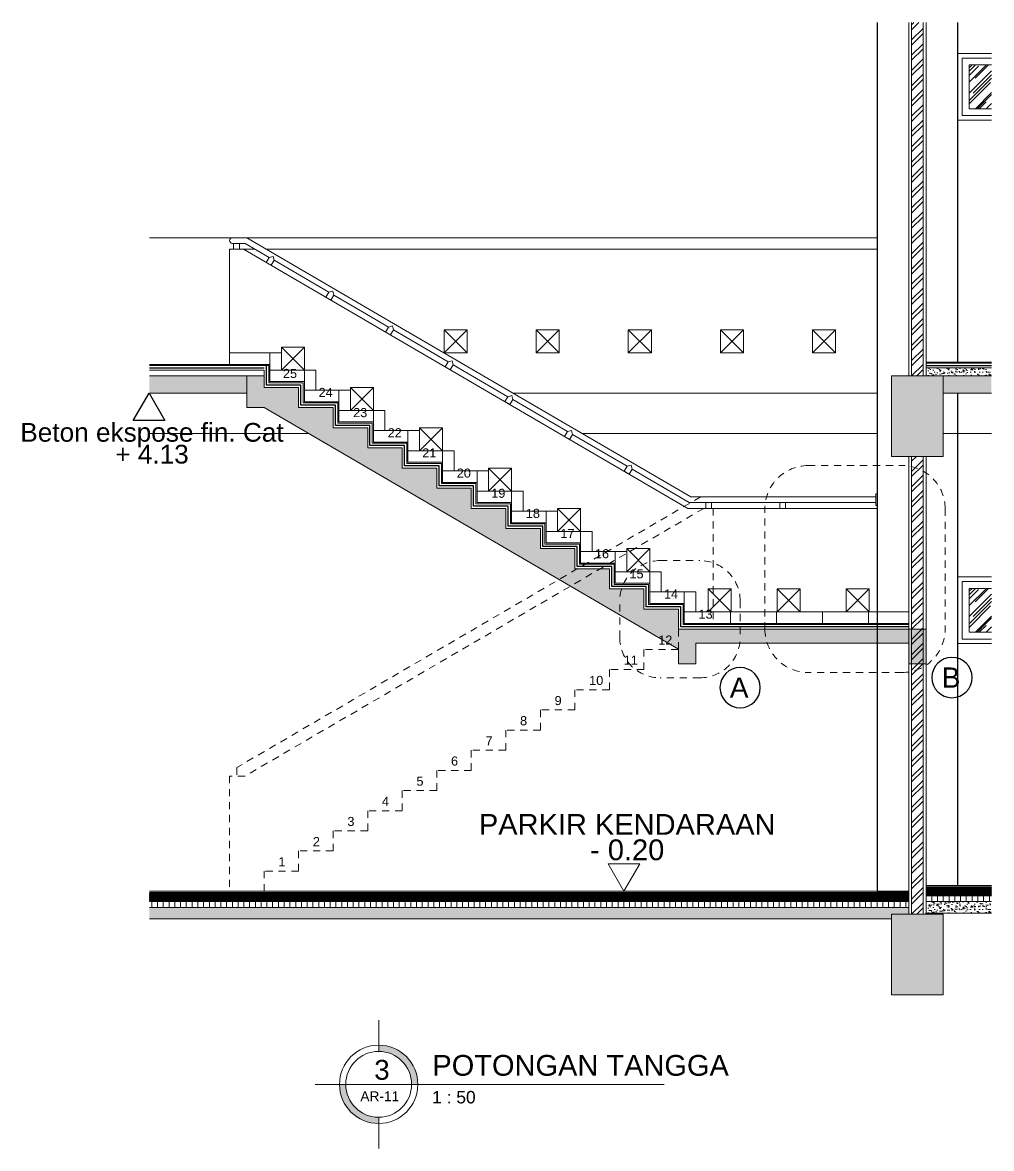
# Model space of a CAD drawing. Header units: inches. Extents: x 249 to 1192, y -18 to 440.
# Drawn here: x 522.74 to 539.57, y 146.87 to 166.43 of the extents above; entities that cross this region are included whole.
import ezdxf
from ezdxf.enums import TextEntityAlignment as Align

# ---------------------------------------------------------------- set-up
doc = ezdxf.new("R2010")
doc.units = ezdxf.units.IN
doc.header["$MEASUREMENT"] = 0
doc.linetypes.add('HIDDEN', pattern=[0.375, 0.25, -0.125])
for name, color, linetype, lineweight in [('ARSIR BETON', 8, 'Continuous', 0), ('ARSIR KERAMIK', 66, 'Continuous', 25), ('ARSIR WARNA', 66, 'Continuous', 0), ('BALOK', 3, 'Continuous', 20), ('DIMENSI', 85, 'Continuous', 20), ('DINDING', 6, 'Continuous', 0), ('DINDING2', 137, 'Continuous', 20), ('KACA', 141, 'Continuous', 30), ('KUSEN', 16, 'Continuous', 15), ('LANTAI', 135, 'Continuous', 9), ('TEXT (KET. GAMBAR)', 8, 'Continuous', 25), ('TEXT (KET. RUANG)', 7, 'Continuous', 5), ('TEXT (KETERANGAN)', 7, 'Continuous', 25)]:
    doc.layers.add(name, color=color, linetype=linetype, lineweight=lineweight)
doc.layers.add('ARSIR DINDING', color=64, linetype='Continuous')
doc.layers.add('KOLOM', color=5, linetype='Continuous')
doc.styles.add('ARIAL', font='arial.ttf')
doc.styles.add('S', font='SIMPLEX', dxfattribs={"width": 1.1})
doc.styles.get("Standard").update_dxf_attribs({"font": 'arial.ttf'})
doc.linetypes.add('BATTING', pattern='A,0.0001,-0.1,[134,ltypeshp.shx,S=0.1,R=0,X=-0.1,Y=0],-0.2,[134,ltypeshp.shx,S=0.1,R=180,X=0.1,Y=0],-0.1', length=0.4001)

# ---------------------------------------------------------------- blocks, each defined once
blk = doc.blocks.new('B1')
at = {"layer": 'ARSIR BETON'}
blk.add_hatch(color=256, dxfattribs=at).paths.add_polyline_path([(364.6452, 149.9333), (364.1952, 149.9333), (364.1952, 149.2333), (364.6452, 149.2333)])
at = {"layer": 'BALOK'}
blk.add_lwpolyline([(364.1952, 149.9333), (364.6452, 149.9333), (364.6452, 149.2333), (364.1952, 149.2333)], close=True, dxfattribs=at)
blk = doc.blocks.new('BAHAN')
at = {"layer": 'TEXT (KETERANGAN)', "color": 1}
blk.add_lwpolyline([(707.032, 209.695), (707.231, 209.349), (706.832, 209.349)], close=True, dxfattribs=at)
at = {"layer": 'TEXT (KETERANGAN)', "style": 'ARIAL'}
for tag, p in [('BAHAN', (707.068, 209.013)), ('ELEVASI', (707.068, 208.738))]:
    blk.add_attdef(tag, text='', height=0.236, dxfattribs=at).set_placement(p, align=Align.BOTTOM_CENTER)
blk = doc.blocks.new('PEIL LANTAI')
at = {"color": 1}
blk.add_lwpolyline([(2106.6594, 1042.5757), (2106.7974, 1042.3367), (2106.9353, 1042.5757)], close=True, dxfattribs=at)
for tag, p in [('RUANG', (2106.8265, 1042.7751)), ('ELEVASI', (2106.8265, 1042.5535))]:
    blk.add_attdef(tag, text='', height=0.1812).set_placement(p, align=Align.BOTTOM_CENTER)
blk = doc.blocks.new('ROOSTER')
at = {"layer": 'DINDING'}
blk.add_lwpolyline([(697.1307, 206.2812), (697.3307, 206.2812), (697.3307, 206.4812), (697.1307, 206.4812)], close=True, dxfattribs=at)
for points in [[(697.1307, 206.2812), (697.3307, 206.4812)], [(697.3307, 206.2812), (697.1307, 206.4812)]]:
    blk.add_lwpolyline(points, dxfattribs=at)
blk = doc.blocks.new('JUDUL GAMBAR')
at = {"layer": 'DIMENSI'}
h = blk.add_hatch(color=256, dxfattribs=at)
h.paths.add_polyline_path([(-32.945, 252.895), (-32.945, 253.045, -0.414214), (-33.739, 253.838), (-33.889, 253.838, 0.414214)])
h.paths.add_polyline_path([(-32.945, 254.781), (-32.945, 254.631, -0.414214), (-32.152, 253.838), (-32.002, 253.838, 0.414214)])
for points in [[(-32.945, 255.382), (-32.945, 254.631)], [(-34.474, 253.838), (-26.071, 253.838)], [(-32.945, 253.045), (-32.945, 252.294)]]:
    blk.add_lwpolyline(points, dxfattribs=at)
for radius in [0.943, 0.793]:
    blk.add_circle((-32.945, 253.838), radius, dxfattribs=at)
at = {"layer": 'DIMENSI', "style": 'ARIAL'}
for tag, height, p in [('JUDUL', 0.5, (-31.652, 253.895)), ('SKALA', 0.3, (-31.658, 253.289))]:
    blk.add_attdef(tag, text='', height=height, dxfattribs=at).set_placement(p, align=Align.BOTTOM_LEFT)
for tag, height, p in [('NO', 0.478, (-32.866, 254.188)), ('AR', 0.236, (-32.919, 253.551))]:
    blk.add_attdef(tag, text='', height=height, dxfattribs=at).set_placement(p, align=Align.MIDDLE_CENTER)
blk = doc.blocks.new('NAV')
blk.add_circle((0, -0.4), 0.35)
at = {"style": 'S', "width": 0.75, "flags": 4}
blk.add_attdef('AV', text='', height=0.3, dxfattribs=at).set_placement((0, -0.4), align=Align.MIDDLE)

msp = doc.modelspace()

# ---------------------------------------------------------------- hatches: boundary and pattern name
at = {"layer": 'ARSIR BETON'}
h = msp.add_hatch(color=256, dxfattribs=at)
h.paths.add_polyline_path([(524.9427, 160.289), (524.9427, 159.989), (526.6359, 159.989), (526.6359, 160.289)])
h.paths.add_polyline_path([(539.5731, 159.989), (539.5731, 160.289), (538.1359, 160.289), (538.1359, 159.989)])
h = msp.add_hatch(color=256, dxfattribs=at)
h.paths.add_polyline_path([(537.5859, 155.889), (534.1359, 155.889), (534.1359, 156.239), (533.5359, 156.239), (533.5359, 156.589), (532.9359, 156.589), (532.9359, 156.939), (532.3359, 156.939), (532.3359, 157.289), (531.7359, 157.289), (531.7359, 157.639), (531.1359, 157.639), (531.1359, 157.989), (530.5359, 157.989), (530.5359, 158.339), (529.9359, 158.339), (529.9359, 158.689), (529.3359, 158.689), (529.3359, 159.039), (528.7359, 159.039), (528.7359, 159.389), (528.1359, 159.389), (528.1359, 159.739), (527.5359, 159.739), (527.5359, 160.089), (526.9359, 160.089), (526.9359, 160.289), (526.6359, 160.289), (526.6359, 159.7416), (526.9359, 159.7416), (534.1359, 155.5416), (534.1359, 155.289), (534.4359, 155.289), (534.4359, 155.649), (537.5859, 155.649)])
h.paths.add_polyline_path([(538.1359, 155.889), (537.5859, 155.889), (537.5859, 155.649), (538.1359, 155.649)])
h.paths.add_polyline_path([(538.3859, 155.889), (538.1859, 155.889), (538.1859, 155.289), (538.3859, 155.289)])
h.paths.add_polyline_path([(538.1859, 155.889), (538.1359, 155.889), (538.1359, 155.289), (538.1859, 155.289)])
h.paths.add_polyline_path([(538.4359, 155.889), (538.3859, 155.889), (538.3859, 155.289), (538.4359, 155.289)])
h = msp.add_hatch(dxfattribs=at)
h.set_pattern_fill('ANSI37', color=256, scale=0.1, style=0)
h.set_pattern_definition([(45, (538.435918, 151.258958), (-0.00883883, 0.00883883), []), (135, (538.435918, 151.258958), (-0.00883883, -0.00883883), [])])
h.paths.add_polyline_path([(539.5731, 151.259), (539.5731, 151.419), (538.4359, 151.419), (538.4359, 151.259)])
h = msp.add_hatch(dxfattribs=at)
h.set_pattern_fill('ANSI37', color=256, scale=0.1, style=0)
h.set_pattern_definition([(45, (516.784886, 151.158958), (-0.008838835, 0.008838835), []), (135, (516.784886, 151.158958), (-0.008838835, -0.008838835), [])])
h.paths.add_polyline_path([(524.9427, 151.319), (524.9427, 151.159), (538.1359, 151.159), (538.1359, 151.319)])
h = msp.add_hatch(dxfattribs=at)
h.set_pattern_fill('_USER', color=256, scale=0.1, angle=90, style=0, pattern_type=0)
h.set_pattern_definition([(90, (516.78489, 151.05896), (-0.1, 6e-18), [])])
h.paths.add_polyline_path([(524.9427, 151.159), (524.9427, 151.059), (538.1359, 151.059), (538.1359, 151.159)])
h = msp.add_hatch(dxfattribs=at)
h.set_pattern_fill('_USER', color=256, scale=0.1, angle=90, style=0, pattern_type=0)
h.set_pattern_definition([(90, (538.43592, 151.15896), (-0.1, 6e-18), [])])
h.paths.add_polyline_path([(539.5731, 151.159), (539.5731, 151.259), (538.4359, 151.259), (538.4359, 151.159)])
at = {"layer": 'ARSIR DINDING'}
h = msp.add_hatch(dxfattribs=at)
h.set_pattern_fill('ANSI32', color=256, scale=0.5, style=0)
h.set_pattern_definition([(45, (538.18592, 160.28896), (-0.1325825, 0.1325825), []), (45, (538.2743, 160.28896), (-0.1325825, 0.1325825), [])])
h.paths.add_polyline_path([(538.3859, 166.4253), (538.1859, 166.4253), (538.1859, 160.289), (538.3859, 160.289)])
h = msp.add_hatch(dxfattribs=at)
h.set_pattern_fill('ANSI32', color=256, scale=0.5, style=0)
h.set_pattern_definition([(45, (538.18592, 150.93896), (-0.1325825, 0.1325825), []), (45, (538.2743, 150.93896), (-0.1325825, 0.1325825), [])])
h.paths.add_polyline_path([(538.3859, 158.889), (538.1859, 158.889), (538.1859, 150.939), (538.3859, 150.939)])
at = {"layer": 'ARSIR WARNA'}
h = msp.add_hatch(dxfattribs=at)
h.set_pattern_fill('AR-SAND', color=256, scale=0.05, style=0)
h.set_pattern_definition([(37.5, (538.43592, 160.28896), (-0.0031497, 0.096341), [0, -0.076, 0, -0.085, 0, -0.08125]), (7.5, (538.43592, 160.28896), (0.088489, 0.141107), [0, -0.041, 0, -0.0685, 0, -0.02625]), (327.5, (538.37442, 160.28896), (0.155707, 0.000283), [0, -0.025, 0, -0.09, 0, -0.1175]), (317.5, (538.37442, 160.28896), (0.150306, 0.043884), [0, -0.0125, 0, -0.059, 0, -0.0675])])
h.paths.add_polyline_path([(539.5731, 160.289), (539.5731, 160.429), (538.4359, 160.429), (538.4359, 160.289)])
h = msp.add_hatch(dxfattribs=at)
h.set_pattern_fill('AR-SAND', color=256, scale=0.05, style=0)
h.set_pattern_definition([(37.5, (538.43592, 150.95896), (-0.0031497, 0.096341), [0, -0.076, 0, -0.085, 0, -0.08125]), (7.5, (538.43592, 150.95896), (0.088489, 0.141107), [0, -0.041, 0, -0.0685, 0, -0.02625]), (327.5, (538.37442, 150.95896), (0.155707, 0.000283), [0, -0.025, 0, -0.09, 0, -0.1175]), (317.5, (538.37442, 150.95896), (0.150306, 0.043884), [0, -0.0125, 0, -0.059, 0, -0.0675])])
h.paths.add_polyline_path([(539.5731, 150.959), (539.5731, 151.159), (538.4359, 151.159), (538.4359, 150.959)])
h = msp.add_hatch(dxfattribs=at)
h.set_pattern_fill('AR-SAND', color=256, scale=0.05, style=0)
h.set_pattern_definition([(37.5, (516.784886, 150.85896), (-0.00314967, 0.0963412), [0, -0.076, 0, -0.085, 0, -0.08125]), (7.5, (516.78489, 150.85896), (0.0884888, 0.1411073), [0, -0.041, 0, -0.0685, 0, -0.02625]), (327.5, (516.72339, 150.85896), (0.1557071, 0.00028295), [0, -0.025, 0, -0.09, 0, -0.1175]), (317.5, (516.72339, 150.85896), (0.1503063, 0.0438838), [0, -0.0125, 0, -0.059, 0, -0.0675])])
h.paths.add_polyline_path([(524.9427, 151.059), (524.9427, 150.859), (537.8349, 150.859), (537.8349, 150.939), (538.1359, 150.939), (538.1359, 151.059)])
at = {"layer": 'DIMENSI'}
h = msp.add_hatch(dxfattribs=at)
h.set_pattern_fill('_USER', color=256, scale=0.8, angle=90, style=0, pattern_type=0)
h.set_pattern_definition([(90, (534.2359, 155.98896), (-0.8, 5e-17), [])])
h.paths.add_polyline_path([(537.5859, 156.189), (534.4359, 156.189), (534.2359, 155.989), (537.5859, 155.989)])
h.paths.add_polyline_path([(538.1359, 156.189), (537.5859, 156.189), (537.5859, 155.989), (538.1359, 155.989)])
at = {"layer": 'KACA'}
h = msp.add_hatch(dxfattribs=at)
h.set_pattern_fill('AR-RROOF', color=256, scale=0.2, angle=45, style=0)
h.set_pattern_definition([(45, (531.56487, 161.12896), (0.1697056, 0.4525483), [3, -0.4, 1, -0.2]), (45, (531.68225, 161.38776), (-0.329512, 0.046669), [0.6, -0.066, 1.2, -0.15]), (45, (531.51538, 161.31988), (0.6406387, 0.8301434), [1.6, -0.28, 0.8, -0.2])])
h.paths.add_polyline_path([(539.5731, 164.929), (539.5731, 165.689), (539.1859, 165.689), (539.1859, 164.929)])
h = msp.add_hatch(dxfattribs=at)
h.set_pattern_fill('AR-RROOF', color=256, scale=0.2, angle=45, style=0)
h.set_pattern_definition([(45, (531.56487, 152.03896), (0.1697056, 0.4525483), [3, -0.4, 1, -0.2]), (45, (531.68225, 152.29776), (-0.329512, 0.046669), [0.6, -0.066, 1.2, -0.15]), (45, (531.51538, 152.22988), (0.6406387, 0.8301434), [1.6, -0.28, 0.8, -0.2])])
h.paths.add_polyline_path([(539.5731, 155.839), (539.5731, 156.599), (539.1859, 156.599), (539.1859, 155.839)])

# ---------------------------------------------------------------- linework, layer by layer
at = {"layer": 'ARSIR KERAMIK', "linetype": 'BATTING', "ltscale": 0.05}
for points in [[(524.9427, 160.429), (526.9359, 160.429)], [(538.1359, 155.929), (534.1759, 155.929), (534.1759, 156.279), (533.5759, 156.279), (533.5759, 156.629), (532.9759, 156.629), (532.9759, 156.979), (532.3759, 156.979), (532.3759, 157.329), (531.7759, 157.329), (531.7759, 157.679), (531.1759, 157.679), (531.1759, 158.029), (530.5759, 158.029), (530.5759, 158.379), (529.9759, 158.379), (529.9759, 158.729), (529.3759, 158.729), (529.3759, 159.079), (528.7759, 159.079), (528.7759, 159.429), (528.1759, 159.429), (528.1759, 159.779), (527.5759, 159.779), (527.5759, 160.129), (526.9759, 160.129), (526.9759, 160.469)], [(538.4359, 160.469), (539.5731, 160.469)]]:
    msp.add_lwpolyline(points, dxfattribs=at)
at = {"layer": 'BALOK'}
for points in [[(526.9359, 160.289), (526.6359, 160.289), (526.6359, 159.7416), (526.9359, 159.7416), (534.1359, 155.5416), (534.1359, 155.289), (534.4359, 155.289), (534.4359, 155.649), (538.1359, 155.649), (538.1359, 155.289), (538.4359, 155.289), (538.4359, 155.889), (534.1359, 155.889), (534.1359, 156.239), (533.5359, 156.239), (533.5359, 156.589), (532.9359, 156.589), (532.9359, 156.939), (532.3359, 156.939), (532.3359, 157.289), (531.7359, 157.289), (531.7359, 157.639), (531.1359, 157.639), (531.1359, 157.989), (530.5359, 157.989), (530.5359, 158.339), (529.9359, 158.339), (529.9359, 158.689), (529.3359, 158.689), (529.3359, 159.039), (528.7359, 159.039), (528.7359, 159.389), (528.1359, 159.389), (528.1359, 159.739), (527.5359, 159.739), (527.5359, 160.089), (526.9359, 160.089), (526.9359, 160.389)], [(526.9359, 160.289), (524.9427, 160.289)], [(539.5731, 160.289), (538.1359, 160.289)], [(524.9427, 159.989), (526.6359, 159.989)], [(538.7349, 159.989), (539.5731, 159.989)], [(524.9427, 159.289), (527.7119, 159.289)], [(532.4639, 159.289), (537.5859, 159.289)], [(538.7349, 159.289), (539.5731, 159.289)]]:
    msp.add_lwpolyline(points, dxfattribs=at)
at = {"layer": 'BALOK', "linetype": 'HIDDEN', "ltscale": 0.5}
for points in [[(536.3874, 158.7321), (538.0183, 158.7321, -0.4142136), (538.7683, 157.9821), (538.7683, 155.8885, -0.4142136), (538.0183, 155.1385), (536.3874, 155.1385, -0.4142136), (535.6374, 155.8885), (535.6374, 157.9821, -0.4142136)], [(533.8152, 157.0814), (534.5074, 157.0814, -0.4142136), (535.2074, 156.3814), (535.2074, 155.7455, -0.4142136), (534.5074, 155.0455), (533.8152, 155.0455, -0.4142136), (533.1152, 155.7455), (533.1152, 156.3814, -0.4142136)]]:
    msp.add_lwpolyline(points, format="xyb", close=True, dxfattribs=at)
msp.add_lwpolyline([(538.4359, 155.889), (534.1359, 155.889), (534.1359, 155.539), (533.5359, 155.539), (533.5359, 155.189), (532.9359, 155.189), (532.9359, 154.839), (532.3359, 154.839), (532.3359, 154.489), (531.7359, 154.489), (531.7359, 154.139), (531.1359, 154.139), (531.1359, 153.789), (530.5359, 153.789), (530.5359, 153.439), (529.9359, 153.439), (529.9359, 153.089), (529.3359, 153.089), (529.3359, 152.739), (528.7359, 152.739), (528.7359, 152.389), (528.1359, 152.389), (528.1359, 152.039), (527.5359, 152.039), (527.5359, 151.689), (526.9359, 151.689), (526.9359, 151.309)], dxfattribs=at)
at = {"layer": 'DIMENSI'}
for points in [[(538.1359, 156.189), (534.4359, 156.189), (534.4359, 156.539), (533.8359, 156.539), (533.8359, 156.889), (533.2359, 156.889), (533.2359, 157.239), (532.6359, 157.239), (532.6359, 157.589), (532.0359, 157.589), (532.0359, 157.939), (531.4359, 157.939), (531.4359, 158.289), (530.8359, 158.289), (530.8359, 158.639), (530.2359, 158.639), (530.2359, 158.989), (529.6359, 158.989), (529.6359, 159.339), (529.0359, 159.339), (529.0359, 159.689), (528.4359, 159.689), (528.4359, 160.039), (527.8359, 160.039), (527.8359, 160.389), (527.2359, 160.389), (527.2359, 160.689), (526.3359, 160.689)], [(527.0359, 160.489), (527.0359, 160.689)], [(538.1359, 155.989), (534.2359, 155.989), (534.2359, 156.339), (533.6359, 156.339), (533.6359, 156.689), (533.0359, 156.689), (533.0359, 157.039), (532.4359, 157.039), (532.4359, 157.389), (531.8359, 157.389), (531.8359, 157.739), (531.2359, 157.739), (531.2359, 158.089), (530.6359, 158.089), (530.6359, 158.439), (530.0359, 158.439), (530.0359, 158.789), (529.4359, 158.789), (529.4359, 159.139), (528.8359, 159.139), (528.8359, 159.489), (528.2359, 159.489), (528.2359, 159.839), (527.6359, 159.839), (527.6359, 160.189), (527.0359, 160.189), (527.0359, 160.489)], [(527.2359, 160.389), (527.0359, 160.389)], [(527.6359, 160.189), (527.6359, 160.389)], [(527.8359, 160.039), (527.6359, 160.039)], [(528.2359, 159.839), (528.2359, 160.039)], [(528.4359, 159.689), (528.2359, 159.689)], [(528.8359, 159.489), (528.8359, 159.689)], [(529.0359, 159.339), (528.8359, 159.339)], [(529.4359, 159.139), (529.4359, 159.339)], [(529.6359, 158.989), (529.4359, 158.989)], [(530.0359, 158.789), (530.0359, 158.989)], [(530.2359, 158.639), (530.0359, 158.639)], [(530.6359, 158.439), (530.6359, 158.639)], [(530.8359, 158.289), (530.6359, 158.289)], [(531.2359, 158.089), (531.2359, 158.289)], [(531.4359, 157.939), (531.2359, 157.939)], [(531.8359, 157.739), (531.8359, 157.939)], [(532.0359, 157.589), (531.8359, 157.589)], [(532.4359, 157.389), (532.4359, 157.589)], [(532.6359, 157.239), (532.4359, 157.239)], [(533.0359, 157.039), (533.0359, 157.239)], [(533.2359, 156.889), (533.0359, 156.889)], [(533.6359, 156.689), (533.6359, 156.889)], [(533.8359, 156.539), (533.6359, 156.539)], [(534.2359, 156.339), (534.2359, 156.539)], [(534.4359, 156.189), (534.2359, 156.189)], [(538.4359, 151.419), (539.5731, 151.419)], [(539.5731, 151.259), (538.4359, 151.259)]]:
    msp.add_lwpolyline(points, dxfattribs=at)
at = {"layer": 'DINDING', "linetype": 'HIDDEN', "ltscale": 0.5}
msp.add_line((534.5211, 158.189), (526.4639, 153.489), dxfattribs=at)
at = {"layer": 'DINDING'}
msp.add_line((534.2956, 157.989), (537.5859, 157.989), dxfattribs=at)
for points in [[(538.1359, 166.4253), (538.1359, 160.289), (538.4359, 160.289), (538.4359, 166.4253)], [(524.9427, 162.689), (537.5859, 162.689)], [(526.3359, 160.469), (526.3359, 162.489), (526.7798, 162.489)], [(534.2956, 157.989), (526.5813, 162.489), (526.3359, 162.489), (526.3359, 160.489)], [(526.9782, 162.489), (537.5859, 162.489)], [(531.2639, 159.989), (537.5859, 159.989)]]:
    msp.add_lwpolyline(points, dxfattribs=at)
msp.add_lwpolyline([(538.1359, 150.939), (538.4359, 150.939), (538.4359, 158.889), (538.1359, 158.889)], close=True, dxfattribs=at)
at = {"layer": 'DINDING', "linetype": 'HIDDEN', "ltscale": 0.5}
for points in [[(534.5752, 157.989), (526.6037, 153.339), (526.3359, 153.339), (526.3359, 151.339)], [(534.7359, 157.989), (534.7359, 155.989)], [(526.4639, 153.489), (526.4639, 153.339)]]:
    msp.add_lwpolyline(points, dxfattribs=at)
at = {"layer": 'DINDING2'}
for points in [[(538.1859, 166.4253), (538.1859, 160.289), (538.3859, 160.289), (538.3859, 166.4253)], [(526.4066, 162.589), (526.4066, 162.489)], [(526.5066, 162.589), (526.5066, 162.489)], [(528.0602, 161.742), (527.1101, 162.2963)], [(529.0968, 161.1374), (528.7877, 161.3176), (528.1466, 161.6916)], [(530.1333, 160.5327), (529.1831, 161.087)], [(531.1698, 159.9281), (530.2197, 160.4823)], [(532.2064, 159.3234), (531.2562, 159.8777)], [(533.2429, 158.7188), (532.2927, 159.2731)], [(532.2927, 159.2731), (532.2927, 159.2731)], [(533.3293, 158.6684), (533.2789, 158.582), (533.1925, 158.6324), (533.2429, 158.7188)], [(533.2429, 158.7188), (533.3113, 158.7368), (533.3293, 158.6684)], [(537.5659, 158.089), (534.3226, 158.089), (533.3293, 158.6684)], [(534.3226, 158.089), (533.3293, 158.6684)], [(537.5859, 158.239), (537.5659, 158.239), (537.5659, 158.039), (537.5859, 158.039)], [(534.609, 158.089), (534.609, 157.989)], [(534.709, 158.089), (534.709, 157.989)], [(535.8943, 158.089), (535.8943, 157.989)], [(535.9943, 158.089), (535.9943, 157.989)]]:
    msp.add_lwpolyline(points, dxfattribs=at)
msp.add_lwpolyline([(527.0237, 162.3467), (526.6083, 162.589), (526.5272, 162.589), (526.3859, 162.589, -0.4142136), (526.3359, 162.639), (526.3359, 162.639, -0.4142136), (526.3859, 162.689), (526.5272, 162.689), (526.6354, 162.689), (528.8381, 161.404), (534.3497, 158.189), (537.5659, 158.189)], format="xyb", dxfattribs=at)
for points in [[(527.1101, 162.2963), (527.0921, 162.3647), (527.0237, 162.3467), (526.9733, 162.2603), (527.0597, 162.2099)], [(528.1466, 161.6916), (528.1286, 161.76), (528.0602, 161.742), (528.0098, 161.6556), (528.0962, 161.6053)], [(529.1831, 161.087), (529.1651, 161.1554), (529.0968, 161.1374), (529.0464, 161.051), (529.1327, 161.0006)], [(530.2197, 160.4823), (530.2017, 160.5507), (530.1333, 160.5327), (530.0829, 160.4464), (530.1693, 160.396)], [(531.2562, 159.8777), (531.2382, 159.9461), (531.1698, 159.9281), (531.1194, 159.8417), (531.2058, 159.7913)], [(532.2927, 159.273), (532.2747, 159.3414), (532.2064, 159.3234), (532.156, 159.2371), (532.2423, 159.1867)], [(538.3859, 158.889), (538.1859, 158.889), (538.1859, 150.939), (538.3859, 150.939)]]:
    msp.add_lwpolyline(points, close=True, dxfattribs=at)
at = {"layer": 'KOLOM'}
for points in [[(537.5859, 166.4253), (537.5859, 159.989)], [(538.9859, 160.529), (538.9859, 166.4253)], [(537.5859, 159.989), (537.5859, 158.089)], [(538.9859, 151.439), (538.9859, 159.989)], [(537.5859, 158.089), (537.5859, 151.339), (538.1359, 151.339)]]:
    msp.add_lwpolyline(points, dxfattribs=at)
at = {"layer": 'KUSEN'}
for points in [[(539.5731, 165.889), (538.9859, 165.889), (538.9859, 164.729), (539.5731, 164.729)], [(539.5731, 164.809), (539.0659, 164.809), (539.0659, 165.809), (539.5731, 165.809)], [(539.5731, 164.929), (539.1859, 164.929), (539.1859, 165.689), (539.5731, 165.689)], [(539.5731, 156.799), (538.9859, 156.799), (538.9859, 155.639), (539.5731, 155.639)], [(539.5731, 155.719), (539.0659, 155.719), (539.0659, 156.719), (539.5731, 156.719)], [(539.5731, 155.839), (539.1859, 155.839), (539.1859, 156.599), (539.5731, 156.599)]]:
    msp.add_lwpolyline(points, dxfattribs=at)
at = {"layer": 'LANTAI'}
for points in [[(538.4359, 160.529), (539.5731, 160.529)], [(524.9427, 160.489), (527.0359, 160.489)], [(524.9427, 160.469), (527.0159, 160.469), (527.0159, 160.169), (527.6159, 160.169), (527.6159, 159.819), (528.2159, 159.819), (528.2159, 159.469), (528.8159, 159.469), (528.8159, 159.119), (529.4159, 159.119), (529.4159, 158.769), (530.0159, 158.769), (530.0159, 158.419), (530.6159, 158.419), (530.6159, 158.069), (531.2159, 158.069), (531.2159, 157.719), (531.8159, 157.719), (531.8159, 157.369), (532.4159, 157.369), (532.4159, 157.019), (533.0159, 157.019), (533.0159, 156.669), (533.6159, 156.669), (533.6159, 156.319), (534.2159, 156.319), (534.2159, 155.969), (538.1359, 155.969)], [(524.9427, 160.389), (526.9359, 160.389)], [(538.4359, 160.509), (539.5731, 160.509)], [(538.4359, 160.429), (539.5731, 160.429)], [(524.9427, 151.339), (538.1359, 151.339)], [(538.4359, 151.439), (539.5731, 151.439)], [(539.5731, 151.439), (538.4359, 151.439), (538.4359, 150.959), (539.5731, 150.959)], [(538.4359, 151.419), (539.5731, 151.419)], [(538.4359, 151.419), (539.5731, 151.419)], [(524.9427, 151.319), (538.1359, 151.319)], [(524.9427, 151.319), (538.1359, 151.319)], [(524.9427, 151.319), (538.1359, 151.319)], [(524.9427, 151.159), (538.1359, 151.159)], [(538.1359, 151.159), (524.9427, 151.159)], [(538.4359, 151.259), (539.5731, 151.259)], [(538.4359, 151.159), (539.5731, 151.159)], [(524.9427, 151.059), (538.1359, 151.059)], [(524.9427, 150.859), (537.8349, 150.859)]]:
    msp.add_lwpolyline(points, dxfattribs=at)

# ---------------------------------------------------------------- block references
at = {"xscale": 2, "yscale": 2, "zscale": 2}
for p in [(-190.5555, -139.5777), (-190.5555, -148.9277)]:
    msp.add_blockref('B1', p, dxfattribs=at)
at = {"xscale": 0.7214242191668478, "yscale": 0.7214242191668478, "zscale": 0.7214242191668478}
msp.add_blockref('JUDUL GAMBAR', (552.6942, -35.1383), dxfattribs=at).add_auto_attribs({'AR': 'AR-11', 'NO': '3', 'SKALA': '1 : 50', 'JUDUL': 'POTONGAN TANGGA'})
at = {"layer": 'DIMENSI', "xscale": 1.379449791020534, "yscale": 1.379449791020534, "zscale": 1.379449791020534}
msp.add_blockref('BAHAN', (-450.3762, -129.2745), dxfattribs=at).add_auto_attribs({'ELEVASI': '+ 4.13', 'BAHAN': 'Beton ekspose fin. Cat'})
at = {"layer": 'DINDING', "xscale": 2, "yscale": 2, "zscale": 2}
for p in [(-864.1975, -251.8735), (-862.5975, -251.8735), (-860.9975, -251.8735), (-859.3975, -251.8735), (-857.7975, -251.8735), (-867.0255, -252.1735), (-865.8255, -252.8735), (-864.6255, -253.5735), (-863.4255, -254.2735), (-862.2255, -254.9735), (-861.0255, -255.6735), (-859.6118, -256.3735), (-858.4118, -256.3735), (-857.2118, -256.3735)]:
    msp.add_blockref('ROOSTER', p, dxfattribs=at)
at = {"layer": 'TEXT (KET. GAMBAR)', "color": 3}
ref = msp.add_blockref('NAV', (538.8868, 155.4505), dxfattribs=dict(at, xscale=-1))
ref.add_attrib('AV', 'B', dxfattribs={"layer": '0', "height": 0.35, "flags": 4}).set_placement((538.8703, 155.0505), align=Align.MIDDLE)
ref = msp.add_blockref('NAV', (535.206, 155.2758), dxfattribs=dict(at, xscale=-1))
ref.add_attrib('AV', 'A', dxfattribs={"layer": '0', "height": 0.35, "flags": 4}).set_placement((535.1895, 154.8758), align=Align.MIDDLE)
at = {"layer": 'TEXT (KET. RUANG)', "xscale": 1.991108481294389, "yscale": 1.991108481294389, "zscale": 1.991108481294389}
msp.add_blockref('PEIL LANTAI', (-3661.6755, -1924.0665), dxfattribs=at).add_auto_attribs({'ELEVASI': '- 0.20', 'RUANG': 'PARKIR KENDARAAN'})

# ---------------------------------------------------------------- texts
at = {"layer": 'TEXT (KET. RUANG)'}
for s, height, p in [('25', 0.15775, (527.2634, 160.2524)), ('24', 0.15775, (527.8834, 159.9224)), ('23', 0.15775, (528.4834, 159.5724)), ('22', 0.15775, (529.0834, 159.2224)), ('21', 0.15775, (529.6834, 158.8724)), ('20', 0.15775, (530.2834, 158.5224)), ('19', 0.15775, (530.8834, 158.1724)), ('18', 0.15775, (531.4834, 157.8224)), ('17', 0.15775, (532.0834, 157.4724)), ('16', 0.15775, (532.6834, 157.1224)), ('15', 0.15775, (533.2834, 156.7724)), ('14', 0.15775, (533.8834, 156.4224)), ('13', 0.15775, (534.4834, 156.0724)), ('12', 0.15775, (533.7834, 155.6224)), ('11', 0.15775, (533.1834, 155.2724)), ('10', 0.15775, (532.5834, 154.9224)), ('9', 0.1578, (531.9834, 154.5724)), ('8', 0.1578, (531.3834, 154.2224)), ('7', 0.1578, (530.7834, 153.8724)), ('6', 0.1578, (530.1834, 153.5224)), ('5', 0.1578, (529.5834, 153.1724)), ('4', 0.1578, (528.9834, 152.8224)), ('3', 0.1578, (528.3834, 152.4724)), ('2', 0.1578, (527.7834, 152.1224)), ('1', 0.1578, (527.1834, 151.7724))]:
    msp.add_text(s, height=height, dxfattribs=at).set_placement(p)

doc.saveas('drawing.dxf')
